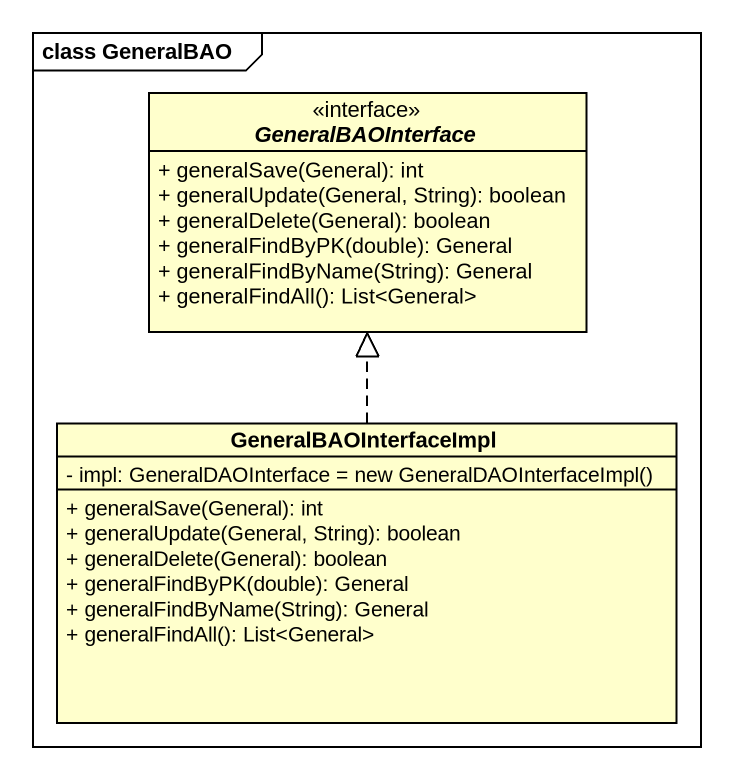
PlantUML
@startuml
mainframe class GeneralBAO
hide circle
hide empty members
skinparam classAttributeIconSize 0
interface GeneralBAOInterface <<interface>> {
  + generalSave(General): int
  + generalUpdate(General, String): boolean
  + generalDelete(General): boolean
  + generalFindByPK(double): General
  + generalFindByName(String): General
  + generalFindAll(): List<General>
}
class GeneralBAOInterfaceImpl {
  {field} - impl: GeneralDAOInterface = new GeneralDAOInterfaceImpl()
  + generalSave(General): int
  + generalUpdate(General, String): boolean
  + generalDelete(General): boolean
  + generalFindByPK(double): General
  + generalFindByName(String): General
  + generalFindAll(): List<General>
}
GeneralBAOInterfaceImpl .up.|> GeneralBAOInterface
@enduml
